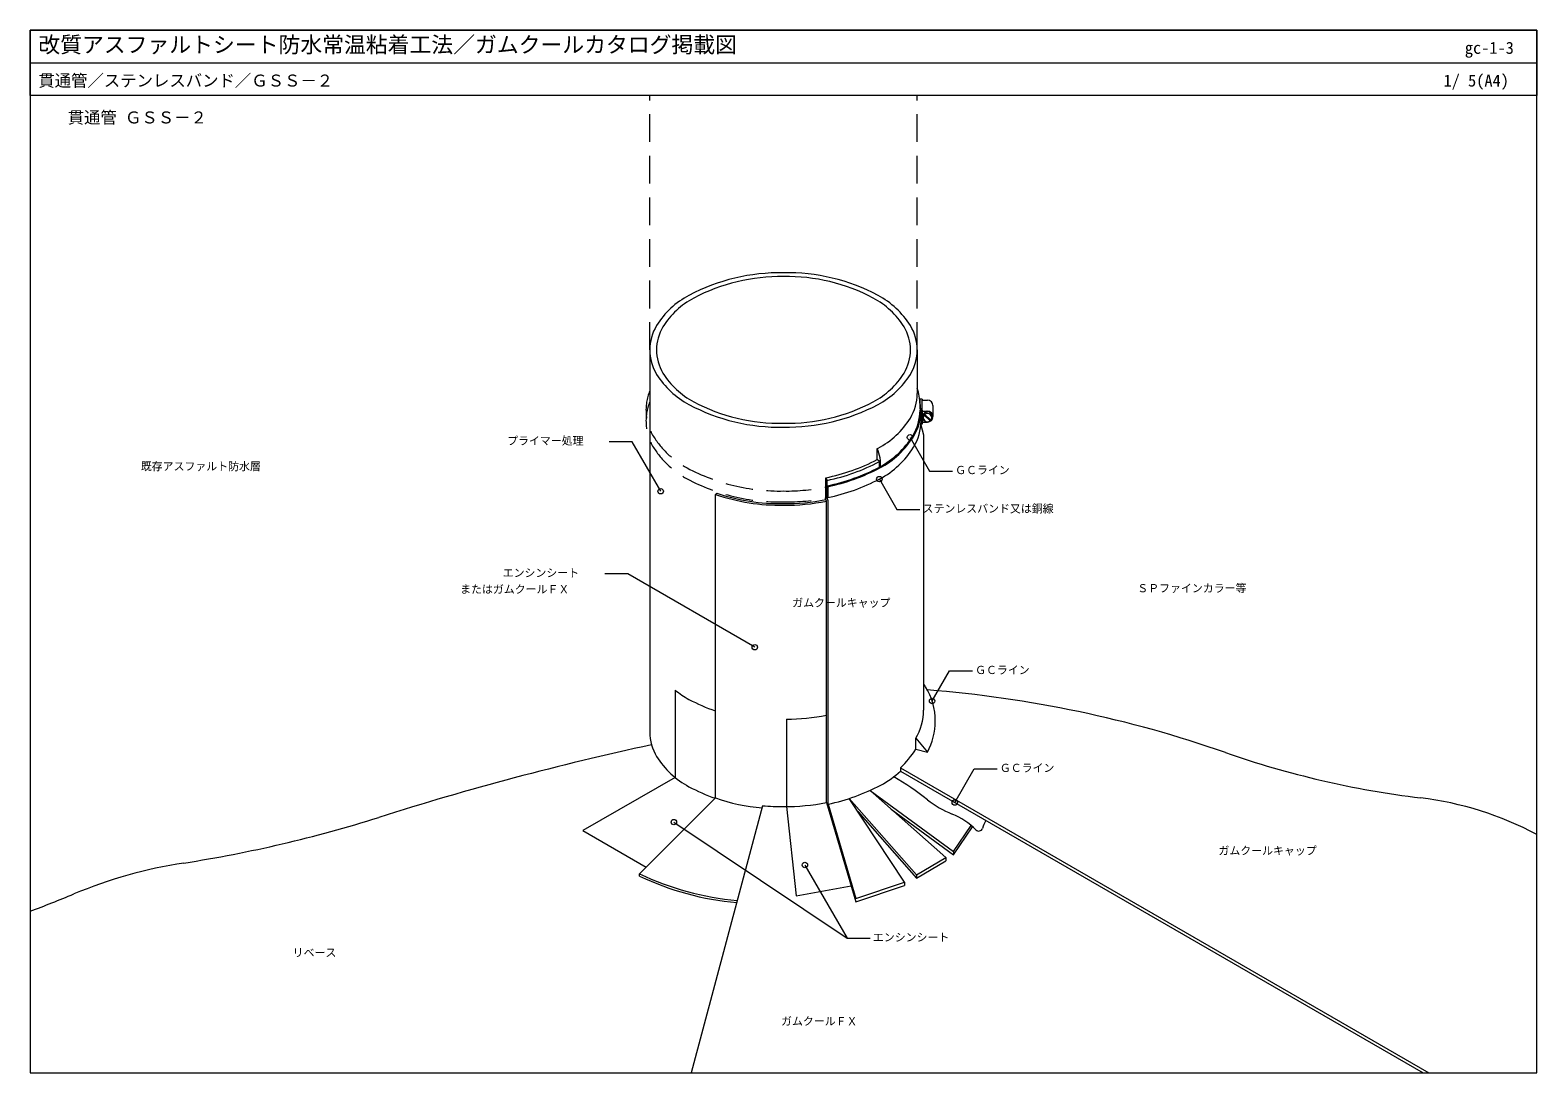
# Model space of a CAD drawing. Units: millimetres, scale not verified. Extents: x -690 to 690, y -477 to 478.
import ezdxf
from ezdxf.enums import TextEntityAlignment as Align

# ---------------------------------------------------------------- set-up
doc = ezdxf.new("R2010")
doc.units = ezdxf.units.MM
doc.header["$LTSCALE"] = 2
doc.linetypes.add('USER1', pattern=[19.05, 12.7, -6.35])
for name, color, linetype, lineweight in [('0-0_0', 7, 'Continuous', 18), ('0-1_WAKU', 7, 'Continuous', 18), ('0-2_BOUSUI', 1, 'Continuous', 18), ('0-3_MOJI', 7, 'Continuous', 18), ('0-5_KANAMONO', 4, 'Continuous', 18)]:
    doc.layers.add(name, color=color, linetype=linetype, lineweight=lineweight)
doc.styles.add('ＭＳ ゴシック', font='')
doc.styles.get('ＭＳ ゴシック').set_extended_font_data('MS Gothic')

msp = doc.modelspace()

# ---------------------------------------------------------------- linework, layer by layer
at = {"layer": '0-0_0'}
msp.add_line((-689.973, 447.513), (690.027, 447.513), dxfattribs=at)
at = {"layer": '0-1_WAKU'}
for points in [[(-689.973, -477.487), (690.027, -477.487), (690.027, 477.513), (-689.973, 477.513)], [(690.027, 417.513), (-689.973, 417.513), (-689.973, 477.513), (690.027, 477.513)], [(-689.973, -477.487), (690.027, -477.487), (690.027, 477.513), (-689.973, 477.513)]]:
    msp.add_lwpolyline(points, close=True, dxfattribs=at)
at = {"layer": '0-2_BOUSUI'}
for p, q in [((125.061, 134.597), (125.061, 129.597)), ((125.831, 116.104), (128.37, 106.78)), ((128.37, 106.78), (128.37, -145.274)), ((38.747, 67.508), (40.095, 65.173)), ((121.127, -181.025), (121.127, -171.025)), ((121.127, -171.025), (131.798, -183.885)), ((121.127, -181.025), (131.798, -183.885)), ((107.079, -198.124), (590.95, -477.487)), ((107.079, -198.124), (107.079, -201.124)), ((107.079, -201.124), (585.754, -477.487)), ((-62.278, -225.708), (-131.767, -295.197)), ((-19.123, -232.871), (-84.668, -477.487)), ((155.607, -274.76), (155.607, -277.76)), ((155.607, -274.76), (155.607, -277.76)), ((148.601, -280.364), (148.601, -283.364)), ((148.601, -280.364), (148.601, -283.364)), ((-131.767, -297.197), (-131.767, -295.197)), ((110.77, -302.779), (110.77, -305.779)), ((121.979, -296.241), (121.979, -299.241))]:
    msp.add_line(p, q, dxfattribs=at)
for points in [[(88.66, 76.758), (87.826, 77.334), (87.826, 82.334), (85.929, 84.231), (85.929, 94.231)], [(39.522, -229.834), (39.522, 46.166), (38.747, 47.508), (38.747, 67.508)], [(40.87, -231.392), (40.87, 46.344), (40.095, 49.235), (40.095, 65.173)], [(-62.278, -225.708), (-62.278, 52.292), (-61.056, 53.514)], [(-99.307, -126.858), (-99.307, -206.858), (-183.637, -255.546), (-125.615, -289.045)], [(2.748, -153.548), (2.748, -233.457), (11.687, -315.274), (62.1, -306.178)], [(40.87, -231.392), (66.401, -317.722), (110.77, -302.779), (60.232, -226.184), (121.979, -296.241), (148.601, -280.364), (79.321, -218.751), (155.607, -274.76), (171.927, -250.88)], [(39.522, -229.834), (66.401, -320.722), (110.77, -305.779)], [(68.106, -238.118), (121.979, -299.241), (148.601, -283.364)], [(98.66, -235.95), (155.607, -277.76), (173.21, -252.003)]]:
    msp.add_lwpolyline(points, dxfattribs=at)
for centre, radius, start, end in [((79.582, 144.597), 42.92, 328.6015, 0), ((79.582, 134.597), 45.479, 0, 19.31375), ((50.076, 163.382), 77.894, 297.98699, 328.1145), ((2.695, 244.151), 180.284, 281.53543, 297.49585), ((2.695, 254.151), 180.284, 297.49585, 297.74695), ((55.566, 80.536), 33.309, 353.48814, 24.27663), ((2.695, 244.151), 182.844, 281.80303, 297.74863), ((-3.349, 223.603), 181.163, 251.01763, 271.0679), ((-3.283, 221.466), 177.611, 251.01763, 271.0679), ((2.748, 226.342), 183.89, 269.152, 281.5355), ((2.695, 224.151), 180.284, 269.152, 281.53543), ((49.502, -174.044), 95.014, 31.84313, 33.89489), ((79.008, -155.259), 60.039, 359.98787, 31.4703), ((-48.684, -65.186), 79.789, 230.61949, 241.64722), ((-3.283, 21.466), 177.611, 242.03315, 250.51106), ((47.616, -1206.885), 1083.371, 70.75227, 85.53952), ((2.748, 30.342), 183.89, 270, 281.5355), ((79.008, -145.285), 49.361, 328.56925, 0.01213), ((79.008, -155.285), 60.039, 331.55263, 0.01213), ((473.426, -2913.805), 2800.566, 102.25115, 107.54148), ((49.502, -136.5), 84.336, 313.05527, 328.13282), ((686.847, 623.823), 855.729, 250.75227, 263.06751), ((49.502, -139.5), 84.336, 297.97772, 313.05527), ((-28.507, -429.487), 258.017, 51.59544, 59.87942), ((2.122, -48.731), 186.726, 281.97677, 297.75105), ((-3.349, -52.397), 181.163, 265.00504, 271.0679), ((2.748, -49.658), 183.89, 269.152, 281.5355), ((187.663, -156.793), 89.965, 231.59544, 248.40456), ((546.821, -527.806), 304.381, 61.93448, 83.06751), ((-734.273, 906.88), 1206.449, 278.82439, 287.54148), ((131.709, -298.148), 62.062, 44.09406, 68.40456), ((214.068, -263.448), 33.303, 149.17519, 162.68729), ((178.854, -252.471), 3.581, 224.09406, 342.68729), ((-482.161, -717.09), 436.974, 98.82439, 112.5953), ((-21.193, -64.822), 255.537, 244.36018, 265.25509), ((-21.193, -66.822), 255.537, 244.36018, 265.13717), ((-1157.632, 906.001), 1321.06, 290.73234, 292.5953)]:
    msp.add_arc(centre, radius, start, end, dxfattribs=at)
at = {"layer": '0-3_MOJI'}
msp.add_line((-100.329, -247.84), (58.363, -354.266), dxfattribs=at)
for points in [[(-112.443, 55.179), (-138.624, 100.525), (-159.638, 100.525)], [(115.895, 104.542), (133.708, 73.689), (154.722, 73.689)], [(87.808, 66.307), (103.913, 38.412), (124.927, 38.412)], [(-26.266, -87.664), (-142.68, -20.452), (-163.694, -20.452)], [(136.158, -136.859), (151.999, -109.421), (173.013, -109.421)], [(156.866, -229.868), (174.626, -199.107), (195.64, -199.107)], [(19.593, -287.114), (58.363, -354.266), (79.377, -354.266)]]:
    msp.add_lwpolyline(points, dxfattribs=at)
for centre in [(115.895, 104.542), (-112.443, 55.179), (87.808, 66.307), (-26.266, -87.664), (136.158, -136.859), (156.866, -229.868), (-100.329, -247.84), (19.593, -287.114)]:
    msp.add_circle(centre, 2.5, dxfattribs=at)
at = {"layer": '0-5_KANAMONO', "linetype": 'USER1'}
for p, q in [((-122.448, 184.597), (-122.448, 417.513)), ((122.501, 184.597), (122.501, 417.513))]:
    msp.add_line(p, q, dxfattribs=at)
at = {"layer": '0-5_KANAMONO'}
for p, q in [((-122.448, 184.597), (-122.448, -165.403)), ((122.501, 184.597), (122.501, 144.597)), ((125.25, 130.598), (125.25, 139.598)), ((126.962, 139.598), (125.25, 139.598)), ((126.962, 139.598), (126.962, 138.598)), ((126.962, 129.598), (126.962, 138.598)), ((126.962, 138.598), (131.919, 138.598)), ((125.25, 130.598), (125.25, 129.597)), ((126.962, 130.598), (125.25, 130.598)), ((125.962, 129.597), (125.25, 129.597)), ((125.962, 117.597), (125.962, 129.597)), ((125.962, 119.597), (125.962, 129.597)), ((126.962, 129.598), (126.962, 116.597)), ((126.962, 128.598), (131.919, 128.598)), ((126.962, 128.597), (131.919, 128.597)), ((129.231, 126.993), (128.524, 126.285)), ((128.524, 126.285), (134.607, 120.203)), ((128.524, 126.285), (128.88, 124.929)), ((134.25, 119.559), (128.88, 124.929)), ((129.587, 125.636), (129.231, 126.993)), ((134.958, 120.266), (129.587, 125.636)), ((136.918, 133.599), (136.918, 123.598)), ((126.962, 116.597), (125.865, 116.597)), ((126.962, 118.597), (131.919, 118.597)), ((128.154, 121.458), (128.616, 120.658)), ((134.25, 119.559), (134.607, 120.203)), ((134.607, 120.203), (134.814, 120.41))]:
    msp.add_line(p, q, dxfattribs=at)
for points in [[(132.817, 118.874), (133.213, 118.768), (136.749, 122.304), (135.454, 127.133), (130.625, 128.427), (127.089, 124.892), (128.383, 120.062), (129.28, 119.822)], [(40.095, 60.173), (40.57, 59.351), (40.57, 49.351)]]:
    msp.add_lwpolyline(points, dxfattribs=at)
for centre, radius, start, end in [((-2.641, 75.043), 180.284, 89.152, 117.74695), ((-2.508, 80.521), 171.27, 89.152, 117.74695), ((3.337, 77.728), 177.611, 62.03315, 91.0679), ((3.172, 83.071), 168.73, 62.03315, 91.0679), ((-50.022, 165.812), 77.894, 117.98699, 148.1145), ((-47.52, 166.751), 74, 117.98699, 148.1145), ((46.302, 165.391), 75.799, 32.25129, 61.64722), ((48.738, 164.38), 79.789, 32.25129, 61.64722), ((-79.528, 184.597), 42.92, 148.6015, 211.3985), ((-75.55, 184.597), 40.774, 148.6015, 211.3985), ((75.604, 184.597), 40.774, 328.6015, 31.3985), ((79.582, 184.597), 42.92, 328.6015, 31.3985), ((-48.684, 204.814), 79.789, 212.25129, 241.64722), ((-46.249, 203.803), 75.799, 212.25129, 241.64722), ((47.573, 202.443), 74, 297.98699, 328.1145), ((50.076, 203.382), 77.894, 297.98699, 328.1145), ((79.582, 129.597), 46.381, 10.0564, 13.4405), ((131.919, 133.599), 4.999, 0, 90), ((-3.283, 291.466), 177.611, 242.03315, 271.0679), ((-3.118, 286.123), 168.73, 242.03315, 271.0679), ((2.562, 288.673), 171.27, 269.152, 297.74695), ((2.695, 294.151), 180.284, 269.152, 297.74695), ((79.582, 129.597), 45.479, 328.58771, 0), ((79.582, 129.597), 46.381, 328.58318, 0), ((131.919, 123.598), 4.33, 141.63074, 210.39516), ((131.919, 122.598), 3.83, 142.50103, 307.49897), ((131.919, 123.598), 4.33, 324.08372, 128.36926), ((131.919, 122.598), 3.83, 322.50103, 127.49897), ((131.919, 123.598), 4.999, 270, 90), ((79.582, 119.597), 46.381, 328.58318, 360), ((50.076, 148.382), 80.454, 297.98316, 328.1222), ((50.076, 148.382), 81.355, 297.98186, 328.12477), ((50.076, 138.382), 81.355, 297.98186, 328.12477), ((2.695, 239.151), 182.844, 281.80303, 297.74863), ((2.695, 239.151), 183.745, 281.8954, 297.7492), ((2.695, 229.151), 183.745, 281.8954, 297.7492), ((-79.528, -165.403), 42.92, 180, 211.3985), ((-48.684, -145.186), 79.789, 212.25129, 241.64722), ((-3.283, -58.534), 177.611, 242.03315, 250.51106), ((-3.349, -54.397), 181.163, 251.01763, 264.83884)]:
    msp.add_arc(centre, radius, start, end, dxfattribs=at)
at = {"layer": '0-5_KANAMONO', "linetype": 'USER1'}
for centre, radius, start, end in [((-79.528, 129.597), 46.381, 157.72573, 211.43059), ((-79.528, 119.597), 46.381, 157.72573, 211.43059), ((-48.684, 149.814), 83.25, 212.23371, 241.65529), ((-48.684, 139.814), 83.25, 212.23371, 241.65529), ((-3.283, 236.466), 181.071, 242.02948, 271.04959), ((-3.283, 226.466), 181.071, 242.02948, 271.04959), ((2.695, 239.151), 183.745, 269.17004, 281.8954), ((2.695, 229.151), 183.745, 269.17004, 281.8954)]:
    msp.add_arc(centre, radius, start, end, dxfattribs=at)

# ---------------------------------------------------------------- texts
at = {"layer": '0-1_WAKU', "style": 'ＭＳ ゴシック'}
for s, height, p in [('改質アスファルトシート防水常温粘着工法／ガムクールカタログ掲載図', 14.66, (-682.473, 452.513)), ('gc-1-3', 11, (624.05, 452.513)), ('貫通管／ステンレスバンド／ＧＳＳ－２', 11, (-682.473, 422.513)), ('1/ 5(A4)', 11, (604.557, 422.513))]:
    msp.add_text(s, height=height, dxfattribs=at).set_placement(p, align=Align.BOTTOM_LEFT)
at = {"layer": '0-3_MOJI', "style": 'ＭＳ ゴシック'}
for s, height, p in [('貫通管 ＧＳＳ－２', 11, (-655.575, 388.75)), ('プライマー処理', 7.331, (-253.102, 95.525)), ('既存アスファルト防水層', 7.331, (-588.632, 72.103)), ('ＧＣライン', 7.331, (157.222, 68.689)), ('ステンレスバンド又は銅線', 7.331, (127.427, 33.412)), ('エンシンシート', 7.331, (-257.158, -25.452)), ('またはガムクールＦＸ', 7.331, (-296.143, -40.452)), ('ＳＰファインカラー等', 7.331, (324.046, -39.513)), ('ガムクールキャップ', 7.331, (7.985, -52.86)), ('ＧＣライン', 7.331, (175.513, -114.421)), ('ＧＣライン', 7.331, (198.14, -204.107)), ('ガムクールキャップ', 7.331, (398.37, -279.886)), ('エンシンシート', 7.331, (81.877, -359.266)), ('リベース', 7.331, (-449.525, -373.269)), ('ガムクールＦＸ', 7.331, (-2.228, -436.071))]:
    msp.add_text(s, height=height, dxfattribs=at).set_placement(p, align=Align.BOTTOM_LEFT)

doc.saveas('drawing.dxf')
